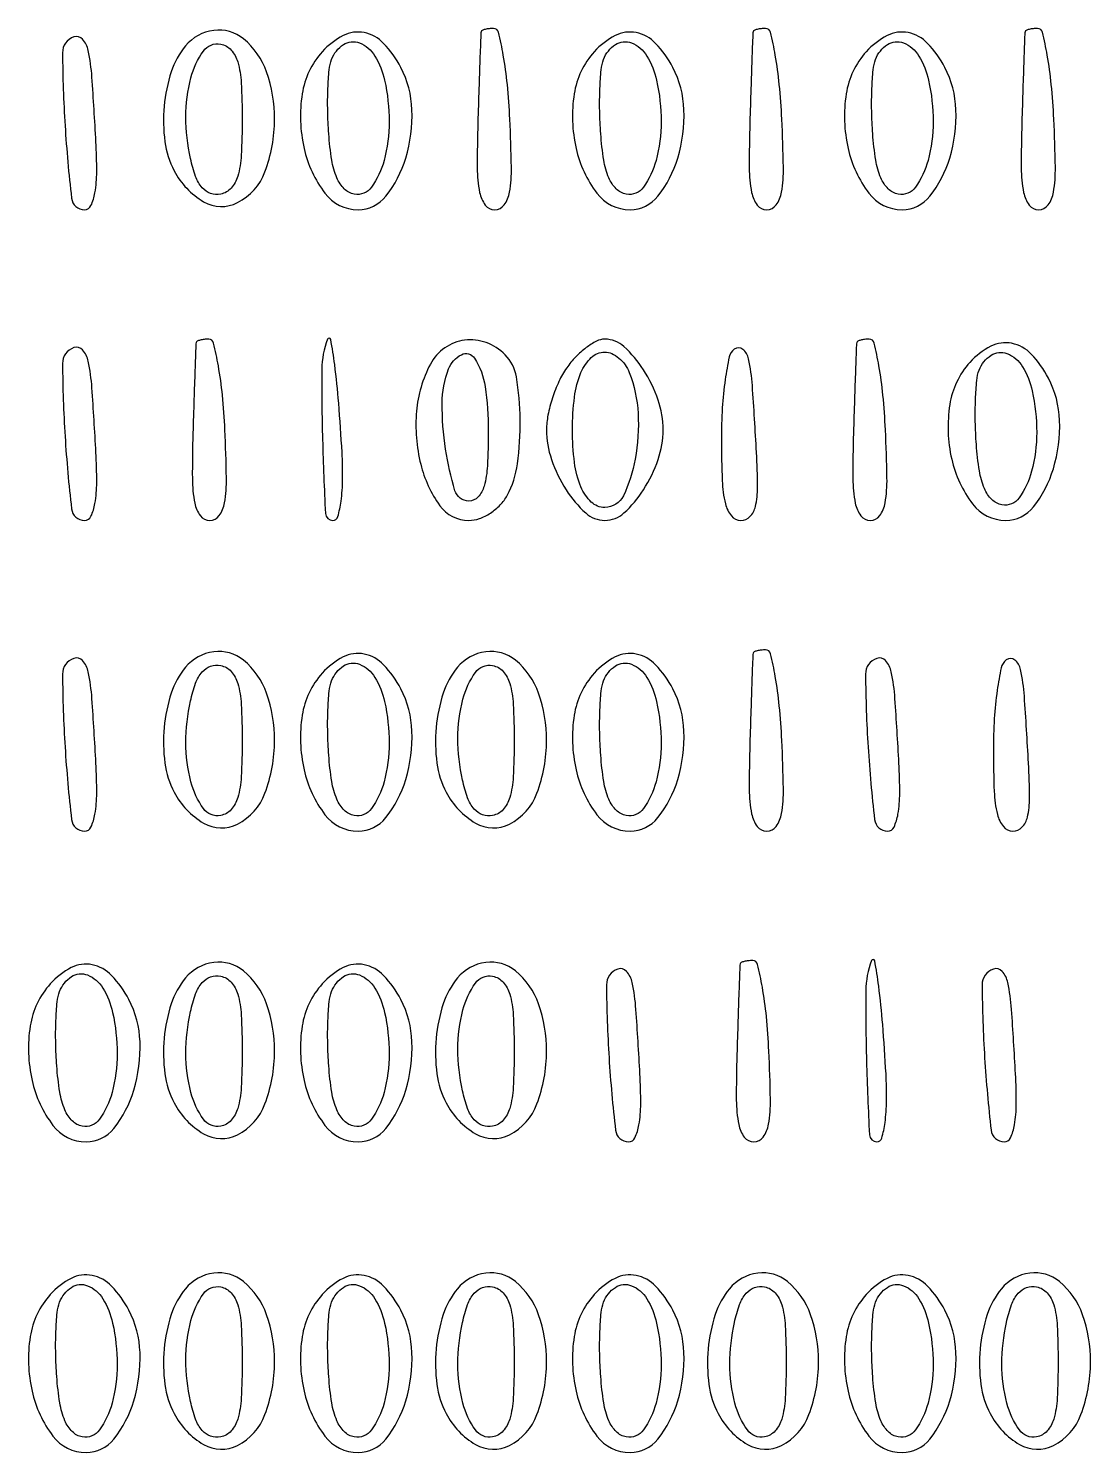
# Model space of a CAD drawing. Extents: x 3 to 461, y 1 to 447.
# Drawn here: x 3 to 85, y 1 to 111 of the extents above; entities that cross this region are included whole.
import ezdxf

# ---------------------------------------------------------------- set-up
doc = ezdxf.new("R2010")
doc.units = 0

msp = doc.modelspace()

# ---------------------------------------------------------------- linework, layer by layer
for points in [[(6.5, 110.346807, 0.322756), (5.629225, 109.118613, 0.013709), (5.826833, 103.488755, 0.013518), (6.329002, 97.895218, 0.380316), (7.335327, 96.999378, 0.293132), (7.829433, 97.315913, 0.066457), (8.135998, 98.313894, 0.040687), (8.271923, 99.928477, 0.014401), (8.211239, 102.249378, 0.003469), (7.902462, 107.233127, 0.034877), (7.614867, 109.295715, 0.129863), (7.175309, 110.168494, 0.302673)], [(15.128383, 109.654692, 0.094502), (14.029005, 107.662605, 0.056296), (13.480181, 105.001153, 0.055896), (13.537255, 102.255785, 0.087426), (14.249263, 100.008858, 0.141095), (16.527863, 97.619235, 0.256504), (19.150066, 97.549324, 0.186428), (21.262851, 99.926188, 0.089745), (22, 104, 0.083882), (21.383884, 107.646661, 0.137736), (19.606715, 110.197571, 0.207897), (17.303572, 110.856354, 0.188878)], [(25.688493, 109.208283, 0.146573), (24.136518, 105.949737, 0.094226), (24.281883, 101.735413, 0.106996), (25.895251, 98.268519, 0.234686), (28.448984, 97, 0.229487), (30.59742, 98.040897, 0.094441), (32.130897, 100.98537, 0.08186), (32.613628, 104.722252, 0.112064), (31.750737, 107.991142, 0.070025), (30.423297, 109.846215, 0.154137), (28.912836, 110.679258, 0.170459), (27.30555, 110.453521, 0.089746)], [(37.948969, 110.75, 0.041225), (37.925395, 110.552751, 0.000213), (37.854482, 108.590464, 0.000953), (37.778922, 106.355126, 0.000604), (37.698969, 103.749453, 0.008385), (37.654197, 100.223465, 0.046603), (37.837795, 98.340736, 0.113805), (38.271336, 97.361997, 0.235737), (39, 96.9972, 0.240193), (39.728644, 97.367617, 0.11645), (40.143782, 98.357314, 0.045576), (40.287215, 100.286166, 0.007631), (40.167941, 103.997747, 0.012277), (39.97449, 106.682188, 0.020043), (39.663779, 108.943088, 0.014965), (39.294937, 110.703073, 0.34652), (38.917941, 111, 0.025607), (38.562603, 110.98179, 0.037541), (38.254655, 110.926563, 0.042043), (38.026543, 110.846759, 0.241769)], [(46.688493, 109.208283, 0.146573), (45.136518, 105.949737, 0.094226), (45.281883, 101.735413, 0.106996), (46.895251, 98.268519, 0.234686), (49.448984, 97, 0.229487), (51.59742, 98.040897, 0.094441), (53.130897, 100.98537, 0.08186), (53.613628, 104.722252, 0.112064), (52.750737, 107.991142, 0.070025), (51.423297, 109.846215, 0.154137), (49.912836, 110.679258, 0.170459), (48.30555, 110.453521, 0.089746)], [(58.948969, 110.75, 0.041225), (58.925395, 110.552751, 0.000213), (58.854482, 108.590464, 0.000953), (58.778922, 106.355126, 0.000604), (58.698969, 103.749453, 0.008385), (58.654197, 100.223465, 0.046603), (58.837795, 98.340736, 0.113805), (59.271336, 97.361997, 0.235737), (60, 96.9972, 0.240193), (60.728644, 97.367617, 0.11645), (61.143782, 98.357314, 0.045576), (61.287215, 100.286166, 0.007631), (61.167941, 103.997747, 0.012277), (60.97449, 106.682188, 0.020043), (60.663779, 108.943088, 0.014965), (60.294937, 110.703073, 0.34652), (59.917941, 111, 0.025607), (59.562603, 110.98179, 0.037541), (59.254655, 110.926563, 0.042043), (59.026543, 110.846759, 0.241769)], [(67.688493, 109.208283, 0.146573), (66.136518, 105.949737, 0.094226), (66.281883, 101.735413, 0.106996), (67.895251, 98.268519, 0.234686), (70.448984, 97, 0.229487), (72.59742, 98.040897, 0.094441), (74.130897, 100.98537, 0.08186), (74.613628, 104.722252, 0.112064), (73.750737, 107.991142, 0.070025), (72.423297, 109.846215, 0.154137), (70.912836, 110.679258, 0.170459), (69.30555, 110.453521, 0.089746)], [(79.948969, 110.75, 0.041225), (79.925395, 110.552751, 0.000213), (79.854482, 108.590464, 0.000953), (79.778922, 106.355126, 0.000604), (79.698969, 103.749453, 0.008385), (79.654197, 100.223465, 0.046603), (79.837795, 98.340736, 0.113805), (80.271336, 97.361997, 0.235737), (81, 96.9972, 0.240193), (81.728644, 97.367617, 0.11645), (82.143782, 98.357314, 0.045576), (82.287215, 100.286166, 0.007631), (82.167941, 103.997747, 0.012277), (81.97449, 106.682188, 0.020043), (81.663779, 108.943088, 0.014965), (81.294937, 110.703073, 0.34652), (80.917941, 111, 0.025607), (80.562603, 110.98179, 0.037541), (80.254655, 110.926563, 0.042043), (80.026543, 110.846759, 0.241769)], [(19.5, 104, -0.012749), (19.428621, 101.201057, -0.057027), (19.159655, 99.585016, -0.114121), (18.64899, 98.663679, -0.163219), (17.841682, 98.208027, -0.130598), (17.06031, 98.262399, -0.134895), (16.420073, 98.69794, -0.089246), (15.910571, 99.573055, -0.033266), (15.512227, 100.944332, -0.053417), (15.157413, 104.172515, -0.065138), (15.543156, 107.185079, -0.089595), (16.507853, 109.254832, -0.294654), (17.841682, 109.791973, -0.163219), (18.64899, 109.336321, -0.114121), (19.159655, 108.414984, -0.057027), (19.428621, 106.798943, -0.012749)], [(30.5, 107, -0.054125), (30.846857, 103.802643, -0.06511), (30.454802, 100.806647, -0.088961), (29.488179, 98.740628, -0.293799), (28.158318, 98.202959, -0.150415), (27.3844, 98.611687, -0.097019), (26.813491, 99.459076, -0.060694), (26.421332, 100.832132, -0.021306), (26.186912, 102.873031, -0.013057), (26.106103, 104.642233, -0.014399), (26.121982, 106.356317, -0.013886), (26.218065, 107.813788, -0.068308), (26.405527, 108.614404, -0.156254), (27.323686, 109.758186, -0.244706), (28.551104, 109.886804, -0.164407), (29.752888, 108.871529, -0.081989)], [(51.5, 107, -0.054125), (51.846857, 103.802643, -0.06511), (51.454802, 100.806647, -0.088961), (50.488179, 98.740628, -0.293799), (49.158318, 98.202959, -0.150415), (48.3844, 98.611687, -0.097019), (47.813491, 99.459076, -0.060694), (47.421332, 100.832132, -0.021306), (47.186912, 102.873031, -0.013057), (47.106103, 104.642233, -0.014399), (47.121982, 106.356317, -0.013886), (47.218065, 107.813788, -0.068308), (47.405527, 108.614404, -0.156254), (48.323686, 109.758186, -0.244706), (49.551104, 109.886804, -0.164407), (50.752888, 108.871529, -0.081989)], [(72.5, 107, -0.054125), (72.846857, 103.802643, -0.06511), (72.454802, 100.806647, -0.088961), (71.488179, 98.740628, -0.293799), (70.158318, 98.202959, -0.150415), (69.3844, 98.611687, -0.097019), (68.813491, 99.459076, -0.060694), (68.421332, 100.832132, -0.021306), (68.186912, 102.873031, -0.013057), (68.106103, 104.642233, -0.014399), (68.121982, 106.356317, -0.013886), (68.218065, 107.813788, -0.068308), (68.405527, 108.614404, -0.156254), (69.323686, 109.758186, -0.244706), (70.551104, 109.886804, -0.164407), (71.752888, 108.871529, -0.081989)], [(15.948969, 86.75, 0.041225), (15.925395, 86.552751, 0.000213), (15.854482, 84.590464, 0.000953), (15.778922, 82.355126, 0.000604), (15.698969, 79.749453, 0.008385), (15.654197, 76.223465, 0.046603), (15.837795, 74.340736, 0.113805), (16.271336, 73.361997, 0.235737), (17, 72.9972, 0.240193), (17.728644, 73.367617, 0.11645), (18.143782, 74.357314, 0.045576), (18.287215, 76.286166, 0.007631), (18.167941, 79.997747, 0.012277), (17.97449, 82.682188, 0.020043), (17.663779, 84.943088, 0.014965), (17.294937, 86.703073, 0.34652), (16.917941, 87, 0.025607), (16.562603, 86.98179, 0.037541), (16.254655, 86.926563, 0.042043), (16.026543, 86.846759, 0.241769)], [(26.085151, 87, 0.087437), (25.651789, 84.669279, 0.009757), (25.706602, 79.246725, 0.004642), (25.928602, 73.543378, 0.400147), (26.5, 72.998831, 0.336411), (26.886905, 73.292325, 0.034554), (27.13417, 74.489231, 0.030884), (27.256808, 76.168701, 0.016523), (27.211239, 78.249378, 0.005952), (26.955966, 82.062615, 0.012309), (26.647873, 85.032599, 0.015502), (26.335815, 86.978859, 0.757581)], [(34.035184, 85.065741, 0.102467), (32.961603, 81.430656, 0.081153), (33.285668, 77.336995, 0.096792), (34.767299, 74.139596, 0.240451), (37, 73, 0.087112), (37.814841, 73.14305, 0.057687), (38.666888, 73.568188, 0.056109), (39.425485, 74.194495, 0.069395), (39.964816, 74.934259, 0.089), (40.755213, 77.369292, 0.037893), (40.963495, 80.803088, 0.036114), (40.675941, 84.08613, 0.157748), (39.8, 85.8, 0.10819), (38.338635, 86.736392, 0.120833), (36.679399, 86.926055, 0.123406), (35.146845, 86.32765, 0.115908)], [(44.556704, 84.777494, 0.044665), (43.960362, 83.740155, 0.029378), (43.457282, 82.457321, 0.029541), (43.112573, 81.139961, 0.049256), (43, 80, 0.08296), (43.384051, 77.701247, 0.060137), (44.517914, 75.361199, 0.064438), (46.022747, 73.574726, 0.187674), (47.5, 73, 0.187674), (48.977253, 73.574726, 0.064438), (50.482086, 75.361199, 0.060137), (51.615949, 77.701247, 0.08296), (52, 80, 0.08296), (51.615949, 82.298753, 0.060137), (50.482086, 84.638801, 0.064438), (48.977253, 86.425274, 0.187674), (47.5, 87, 0.118749), (46.858798, 86.845537, 0.043522), (46.063438, 86.347139, 0.040112), (45.254788, 85.627905, 0.038184)], [(66.948969, 86.75, 0.041225), (66.925395, 86.552751, 0.000213), (66.854482, 84.590464, 0.000953), (66.778922, 82.355126, 0.000604), (66.698969, 79.749453, 0.008385), (66.654197, 76.223465, 0.046603), (66.837795, 74.340736, 0.113805), (67.271336, 73.361997, 0.235737), (68, 72.9972, 0.240193), (68.728644, 73.367617, 0.11645), (69.143782, 74.357314, 0.045576), (69.287215, 76.286166, 0.007631), (69.167941, 79.997747, 0.012277), (68.97449, 82.682188, 0.020043), (68.663779, 84.943088, 0.014965), (68.294937, 86.703073, 0.34652), (67.917941, 87, 0.025607), (67.562603, 86.98179, 0.037541), (67.254655, 86.926563, 0.042043), (67.026543, 86.846759, 0.241769)], [(6.5, 86.346807, 0.322756), (5.629225, 85.118613, 0.013709), (5.826833, 79.488755, 0.013518), (6.329002, 73.895218, 0.380316), (7.335327, 72.999378, 0.293132), (7.829433, 73.315913, 0.066457), (8.135998, 74.313894, 0.040687), (8.271923, 75.928477, 0.014401), (8.211239, 78.249378, 0.003469), (7.902462, 83.233127, 0.034877), (7.614867, 85.295715, 0.129863), (7.175309, 86.168494, 0.302673)], [(38.5, 79.916667, -0.012409), (38.432981, 77.216686, -0.055186), (38.180769, 75.652778, -0.119089), (37.714204, 74.813188, -0.209622), (37, 74.5, -0.330718), (35.93144, 75.293583, -0.035307), (35.205859, 78.498684, -0.039267), (34.943035, 82.065474, -0.090614), (35.437438, 84.697562, -0.183417), (36.423445, 85.801104, -0.387822), (37.444309, 85.528284, -0.10731), (38.255965, 83.344995, -0.035546)], [(49.393011, 84.418213, -0.077848), (50.067957, 81.267426, -0.058914), (49.848321, 77.732228, -0.066921), (48.930747, 74.900765, -0.288574), (47.5, 74, -0.193661), (46.457969, 74.419329, -0.103071), (45.660311, 75.584745, -0.067458), (45.15885, 77.469182, -0.031352), (45, 80, -0.031352), (45.15885, 82.530818, -0.067458), (45.660311, 84.415255, -0.103071), (46.457969, 85.580671, -0.193661), (47.5, 86, -0.108103), (48.036953, 85.882535, -0.066431), (48.586556, 85.53535, -0.061865), (49.064978, 85.022986, -0.065386)], [(57.5, 86.224355, 0.184699), (57.107947, 85.624161, 0.017745), (56.79375, 83.876306, 0.020716), (56.572865, 81.69568, 0.014882), (56.5, 79.248177, 0.009975), (56.56348, 76.066693, 0.048945), (56.809934, 74.288372, 0.111046), (57.273479, 73.344973, 0.227219), (58, 72.997555, 0.202174), (58.708203, 73.296787, 0.137198), (59.133048, 74.07564, 0.058818), (59.296213, 75.56433, 0.011652), (59.211239, 78.249378, 0.003302), (58.892537, 83.421329, 0.035821), (58.601458, 85.49047, 0.175802), (58.149353, 86.212521, 0.334226)], [(75.688493, 85.208283, 0.146573), (74.136518, 81.949737, 0.094226), (74.281883, 77.735413, 0.106996), (75.895251, 74.268519, 0.234686), (78.448984, 73, 0.229487), (80.59742, 74.040897, 0.094441), (82.130897, 76.98537, 0.08186), (82.613628, 80.722252, 0.112064), (81.750737, 83.991142, 0.070025), (80.423297, 85.846215, 0.154137), (78.912836, 86.679258, 0.170459), (77.30555, 86.453521, 0.089746)], [(80.5, 83, -0.054125), (80.846857, 79.802643, -0.06511), (80.454802, 76.806647, -0.088961), (79.488179, 74.740628, -0.293799), (78.158318, 74.202959, -0.150415), (77.3844, 74.611687, -0.097019), (76.813491, 75.459076, -0.060694), (76.421332, 76.832132, -0.021306), (76.186912, 78.873031, -0.013057), (76.106103, 80.642233, -0.014399), (76.121982, 82.356317, -0.013886), (76.218065, 83.813788, -0.068308), (76.405527, 84.614404, -0.156254), (77.323686, 85.758186, -0.244706), (78.551104, 85.886804, -0.164407), (79.752888, 84.871529, -0.081989)], [(15.128383, 61.654692, 0.094502), (14.029005, 59.662605, 0.056296), (13.480181, 57.001153, 0.055896), (13.537255, 54.255785, 0.087426), (14.249263, 52.008858, 0.141095), (16.527863, 49.619235, 0.256504), (19.150066, 49.549324, 0.186428), (21.262851, 51.926188, 0.089745), (22, 56, 0.083882), (21.383884, 59.646661, 0.137736), (19.606715, 62.197571, 0.207897), (17.303572, 62.856354, 0.188878)], [(25.688493, 61.208283, 0.146573), (24.136518, 57.949737, 0.094226), (24.281883, 53.735413, 0.106996), (25.895251, 50.268519, 0.234686), (28.448984, 49, 0.229487), (30.59742, 50.040897, 0.094441), (32.130897, 52.98537, 0.08186), (32.613628, 56.722252, 0.112064), (31.750737, 59.991142, 0.070025), (30.423297, 61.846215, 0.154137), (28.912836, 62.679258, 0.170459), (27.30555, 62.453521, 0.089746)], [(36.128383, 61.654692, 0.094502), (35.029005, 59.662605, 0.056296), (34.480181, 57.001153, 0.055896), (34.537255, 54.255785, 0.087426), (35.249263, 52.008858, 0.141095), (37.527863, 49.619235, 0.256504), (40.150066, 49.549324, 0.186428), (42.262851, 51.926188, 0.089745), (43, 56, 0.083882), (42.383884, 59.646661, 0.137736), (40.606715, 62.197571, 0.207897), (38.303572, 62.856354, 0.188878)], [(46.688493, 61.208283, 0.146573), (45.136518, 57.949737, 0.094226), (45.281883, 53.735413, 0.106996), (46.895251, 50.268519, 0.234686), (49.448984, 49, 0.229487), (51.59742, 50.040897, 0.094441), (53.130897, 52.98537, 0.08186), (53.613628, 56.722252, 0.112064), (52.750737, 59.991142, 0.070025), (51.423297, 61.846215, 0.154137), (49.912836, 62.679258, 0.170459), (48.30555, 62.453521, 0.089746)], [(58.948969, 62.75, 0.041225), (58.925395, 62.552751, 0.000213), (58.854482, 60.590464, 0.000953), (58.778922, 58.355126, 0.000604), (58.698969, 55.749453, 0.008385), (58.654197, 52.223465, 0.046603), (58.837795, 50.340736, 0.113805), (59.271336, 49.361997, 0.235737), (60, 48.9972, 0.240193), (60.728644, 49.367617, 0.11645), (61.143782, 50.357314, 0.045576), (61.287215, 52.286166, 0.007631), (61.167941, 55.997747, 0.012277), (60.97449, 58.682188, 0.020043), (60.663779, 60.943088, 0.014965), (60.294937, 62.703073, 0.34652), (59.917941, 63, 0.025607), (59.562603, 62.98179, 0.037541), (59.254655, 62.926563, 0.042043), (59.026543, 62.846759, 0.241769)], [(6.5, 62.346807, 0.322756), (5.629225, 61.118613, 0.013709), (5.826833, 55.488755, 0.013518), (6.329002, 49.895218, 0.380316), (7.335327, 48.999378, 0.293132), (7.829433, 49.315913, 0.066457), (8.135998, 50.313894, 0.040687), (8.271923, 51.928477, 0.014401), (8.211239, 54.249378, 0.003469), (7.902462, 59.233127, 0.034877), (7.614867, 61.295715, 0.129863), (7.175309, 62.168494, 0.302673)], [(19.5, 56, -0.012749), (19.428621, 53.201057, -0.057027), (19.159655, 51.585016, -0.114121), (18.64899, 50.663679, -0.163219), (17.841682, 50.208027, -0.294654), (16.507853, 50.745168, -0.089595), (15.543156, 52.814921, -0.065138), (15.157413, 55.827485, -0.053417), (15.512227, 59.055668, -0.033266), (15.910571, 60.426945, -0.089246), (16.420073, 61.30206, -0.134895), (17.06031, 61.737601, -0.130598), (17.841682, 61.791973, -0.163219), (18.64899, 61.336321, -0.114121), (19.159655, 60.414984, -0.057027), (19.428621, 58.798943, -0.012749)], [(30.5, 59, -0.054125), (30.846857, 55.802643, -0.06511), (30.454802, 52.806647, -0.088961), (29.488179, 50.740628, -0.293799), (28.158318, 50.202959, -0.150415), (27.3844, 50.611687, -0.097019), (26.813491, 51.459076, -0.060694), (26.421332, 52.832132, -0.021306), (26.186912, 54.873031, -0.013057), (26.106103, 56.642233, -0.014399), (26.121982, 58.356317, -0.013886), (26.218065, 59.813788, -0.068308), (26.405527, 60.614404, -0.156254), (27.323686, 61.758186, -0.244706), (28.551104, 61.886804, -0.164407), (29.752888, 60.871529, -0.081989)], [(40.5, 56, -0.012749), (40.428621, 53.201057, -0.057027), (40.159655, 51.585016, -0.114121), (39.64899, 50.663679, -0.163219), (38.841682, 50.208027, -0.130598), (38.06031, 50.262399, -0.134895), (37.420073, 50.69794, -0.089246), (36.910571, 51.573055, -0.033266), (36.512227, 52.944332, -0.053417), (36.157413, 56.172515, -0.065138), (36.543156, 59.185079, -0.089595), (37.507853, 61.254832, -0.294654), (38.841682, 61.791973, -0.163219), (39.64899, 61.336321, -0.114121), (40.159655, 60.414984, -0.057027), (40.428621, 58.798943, -0.012749)], [(51.5, 59, -0.054125), (51.846857, 55.802643, -0.06511), (51.454802, 52.806647, -0.088961), (50.488179, 50.740628, -0.293799), (49.158318, 50.202959, -0.150415), (48.3844, 50.611687, -0.097019), (47.813491, 51.459076, -0.060694), (47.421332, 52.832132, -0.021306), (47.186912, 54.873031, -0.013057), (47.106103, 56.642233, -0.014399), (47.121982, 58.356317, -0.013886), (47.218065, 59.813788, -0.068308), (47.405527, 60.614404, -0.156254), (48.323686, 61.758186, -0.244706), (49.551104, 61.886804, -0.164407), (50.752888, 60.871529, -0.081989)], [(68.5, 62.346807, 0.322756), (67.629225, 61.118613, 0.013709), (67.826833, 55.488755, 0.013518), (68.329002, 49.895218, 0.380316), (69.335327, 48.999378, 0.293132), (69.829433, 49.315913, 0.066457), (70.135998, 50.313894, 0.040687), (70.271923, 51.928477, 0.014401), (70.211239, 54.249378, 0.003469), (69.902462, 59.233127, 0.034877), (69.614867, 61.295715, 0.129863), (69.175309, 62.168494, 0.302673)], [(78.5, 62.224355, 0.184699), (78.107947, 61.624161, 0.017745), (77.79375, 59.876306, 0.020716), (77.572865, 57.69568, 0.014882), (77.5, 55.248177, 0.009975), (77.56348, 52.066693, 0.048945), (77.809934, 50.288372, 0.111046), (78.273479, 49.344973, 0.227219), (79, 48.997555, 0.202174), (79.708203, 49.296787, 0.137198), (80.133048, 50.07564, 0.058818), (80.296213, 51.56433, 0.011652), (80.211239, 54.249378, 0.003302), (79.892537, 59.421329, 0.035821), (79.601458, 61.49047, 0.175802), (79.149353, 62.212521, 0.334226)], [(4.688493, 37.208283, 0.146573), (3.136518, 33.949737, 0.094226), (3.281883, 29.735413, 0.106996), (4.895251, 26.268519, 0.234686), (7.448984, 25, 0.229487), (9.59742, 26.040897, 0.094441), (11.130897, 28.98537, 0.08186), (11.613628, 32.722252, 0.112064), (10.750737, 35.991142, 0.070025), (9.423297, 37.846215, 0.154137), (7.912836, 38.679258, 0.170459), (6.30555, 38.453521, 0.089746)], [(15.128383, 37.654692, 0.094502), (14.029005, 35.662605, 0.056296), (13.480181, 33.001153, 0.055896), (13.537255, 30.255785, 0.087426), (14.249263, 28.008858, 0.141095), (16.527863, 25.619235, 0.256504), (19.150066, 25.549324, 0.186428), (21.262851, 27.926188, 0.089745), (22, 32, 0.083882), (21.383884, 35.646661, 0.137736), (19.606715, 38.197571, 0.207897), (17.303572, 38.856354, 0.188878)], [(25.688493, 37.208283, 0.146573), (24.136518, 33.949737, 0.094226), (24.281883, 29.735413, 0.106996), (25.895251, 26.268519, 0.234686), (28.448984, 25, 0.229487), (30.59742, 26.040897, 0.094441), (32.130897, 28.98537, 0.08186), (32.613628, 32.722252, 0.112064), (31.750737, 35.991142, 0.070025), (30.423297, 37.846215, 0.154137), (28.912836, 38.679258, 0.170459), (27.30555, 38.453521, 0.089746)], [(36.128383, 37.654692, 0.094502), (35.029005, 35.662605, 0.056296), (34.480181, 33.001153, 0.055896), (34.537255, 30.255785, 0.087426), (35.249263, 28.008858, 0.141095), (37.527863, 25.619235, 0.256504), (40.150066, 25.549324, 0.186428), (42.262851, 27.926188, 0.089745), (43, 32, 0.083882), (42.383884, 35.646661, 0.137736), (40.606715, 38.197571, 0.207897), (38.303572, 38.856354, 0.188878)], [(57.948969, 38.75, 0.041225), (57.925395, 38.552751, 0.000213), (57.854482, 36.590464, 0.000953), (57.778922, 34.355126, 0.000604), (57.698969, 31.749453, 0.008385), (57.654197, 28.223465, 0.046603), (57.837795, 26.340736, 0.113805), (58.271336, 25.361997, 0.235737), (59, 24.9972, 0.240193), (59.728644, 25.367617, 0.11645), (60.143782, 26.357314, 0.045576), (60.287215, 28.286166, 0.007631), (60.167941, 31.997747, 0.012277), (59.97449, 34.682188, 0.020043), (59.663779, 36.943088, 0.014965), (59.294937, 38.703073, 0.34652), (58.917941, 39, 0.025607), (58.562603, 38.98179, 0.037541), (58.254655, 38.926563, 0.042043), (58.026543, 38.846759, 0.241769)], [(68.085151, 39, 0.087437), (67.651789, 36.669279, 0.009757), (67.706602, 31.246725, 0.004642), (67.928602, 25.543378, 0.400147), (68.5, 24.998831, 0.336411), (68.886905, 25.292325, 0.034554), (69.13417, 26.489231, 0.030884), (69.256808, 28.168701, 0.016523), (69.211239, 30.249378, 0.005952), (68.955966, 34.062615, 0.012309), (68.647873, 37.032599, 0.015502), (68.335815, 38.978859, 0.757581)], [(9.5, 35, -0.054125), (9.846857, 31.802643, -0.06511), (9.454802, 28.806647, -0.088961), (8.488179, 26.740628, -0.293799), (7.158318, 26.202959, -0.150415), (6.3844, 26.611687, -0.097019), (5.813491, 27.459076, -0.060694), (5.421332, 28.832132, -0.021306), (5.186912, 30.873031, -0.013057), (5.106103, 32.642233, -0.014399), (5.121982, 34.356317, -0.013886), (5.218065, 35.813788, -0.068308), (5.405527, 36.614404, -0.156254), (6.323686, 37.758186, -0.244706), (7.551104, 37.886804, -0.164407), (8.752888, 36.871529, -0.081989)], [(19.5, 32, -0.012749), (19.428621, 29.201057, -0.057027), (19.159655, 27.585016, -0.114121), (18.64899, 26.663679, -0.163219), (17.841682, 26.208027, -0.294654), (16.507853, 26.745168, -0.089595), (15.543156, 28.814921, -0.065138), (15.157413, 31.827485, -0.053417), (15.512227, 35.055668, -0.033266), (15.910571, 36.426945, -0.089246), (16.420073, 37.30206, -0.134895), (17.06031, 37.737601, -0.130598), (17.841682, 37.791973, -0.163219), (18.64899, 37.336321, -0.114121), (19.159655, 36.414984, -0.057027), (19.428621, 34.798943, -0.012749)], [(30.5, 35, -0.054125), (30.846857, 31.802643, -0.06511), (30.454802, 28.806647, -0.088961), (29.488179, 26.740628, -0.293799), (28.158318, 26.202959, -0.150415), (27.3844, 26.611687, -0.097019), (26.813491, 27.459076, -0.060694), (26.421332, 28.832132, -0.021306), (26.186912, 30.873031, -0.013057), (26.106103, 32.642233, -0.014399), (26.121982, 34.356317, -0.013886), (26.218065, 35.813788, -0.068308), (26.405527, 36.614404, -0.156254), (27.323686, 37.758186, -0.244706), (28.551104, 37.886804, -0.164407), (29.752888, 36.871529, -0.081989)], [(40.5, 32, -0.012749), (40.428621, 29.201057, -0.057027), (40.159655, 27.585016, -0.114121), (39.64899, 26.663679, -0.163219), (38.841682, 26.208027, -0.130598), (38.06031, 26.262399, -0.134895), (37.420073, 26.69794, -0.089246), (36.910571, 27.573055, -0.033266), (36.512227, 28.944332, -0.053417), (36.157413, 32.172515, -0.065138), (36.543156, 35.185079, -0.089595), (37.507853, 37.254832, -0.294654), (38.841682, 37.791973, -0.163219), (39.64899, 37.336321, -0.114121), (40.159655, 36.414984, -0.057027), (40.428621, 34.798943, -0.012749)], [(48.5, 38.346807, 0.322756), (47.629225, 37.118613, 0.013709), (47.826833, 31.488755, 0.013518), (48.329002, 25.895218, 0.380316), (49.335327, 24.999378, 0.293132), (49.829433, 25.315913, 0.066457), (50.135998, 26.313894, 0.040687), (50.271923, 27.928477, 0.014401), (50.211239, 30.249378, 0.003469), (49.902462, 35.233127, 0.034877), (49.614867, 37.295715, 0.129863), (49.175309, 38.168494, 0.302673)], [(77.5, 38.346807, 0.322756), (76.629225, 37.118613, 0.013709), (76.826833, 31.488755, 0.013518), (77.329002, 25.895218, 0.380316), (78.335327, 24.999378, 0.293132), (78.829433, 25.315913, 0.066457), (79.135998, 26.313894, 0.040687), (79.271923, 27.928477, 0.014401), (79.211239, 30.249378, 0.003469), (78.902462, 35.233127, 0.034877), (78.614867, 37.295715, 0.129863), (78.175309, 38.168494, 0.302673)], [(4.688493, 13.208283, 0.146573), (3.136518, 9.949737, 0.094226), (3.281883, 5.735413, 0.106996), (4.895251, 2.268519, 0.234686), (7.448984, 1, 0.229487), (9.59742, 2.040897, 0.094441), (11.130897, 4.98537, 0.08186), (11.613628, 8.722252, 0.112064), (10.750737, 11.991142, 0.070025), (9.423297, 13.846215, 0.154137), (7.912836, 14.679258, 0.170459), (6.30555, 14.453521, 0.089746)], [(15.128383, 13.654692, 0.094502), (14.029005, 11.662605, 0.056296), (13.480181, 9.001153, 0.055896), (13.537255, 6.255785, 0.087426), (14.249263, 4.008858, 0.141095), (16.527863, 1.619235, 0.256504), (19.150066, 1.549324, 0.186428), (21.262851, 3.926188, 0.089745), (22, 8, 0.083882), (21.383884, 11.646661, 0.137736), (19.606715, 14.197571, 0.207897), (17.303572, 14.856354, 0.188878)], [(25.688493, 13.208283, 0.146573), (24.136518, 9.949737, 0.094226), (24.281883, 5.735413, 0.106996), (25.895251, 2.268519, 0.234686), (28.448984, 1, 0.229487), (30.59742, 2.040897, 0.094441), (32.130897, 4.98537, 0.08186), (32.613628, 8.722252, 0.112064), (31.750737, 11.991142, 0.070025), (30.423297, 13.846215, 0.154137), (28.912836, 14.679258, 0.170459), (27.30555, 14.453521, 0.089746)], [(36.128383, 13.654692, 0.094502), (35.029005, 11.662605, 0.056296), (34.480181, 9.001153, 0.055896), (34.537255, 6.255785, 0.087426), (35.249263, 4.008858, 0.141095), (37.527863, 1.619235, 0.256504), (40.150066, 1.549324, 0.186428), (42.262851, 3.926188, 0.089745), (43, 8, 0.083882), (42.383884, 11.646661, 0.137736), (40.606715, 14.197571, 0.207897), (38.303572, 14.856354, 0.188878)], [(46.688493, 13.208283, 0.146573), (45.136518, 9.949737, 0.094226), (45.281883, 5.735413, 0.106996), (46.895251, 2.268519, 0.234686), (49.448984, 1, 0.229487), (51.59742, 2.040897, 0.094441), (53.130897, 4.98537, 0.08186), (53.613628, 8.722252, 0.112064), (52.750737, 11.991142, 0.070025), (51.423297, 13.846215, 0.154137), (49.912836, 14.679258, 0.170459), (48.30555, 14.453521, 0.089746)], [(57.128383, 13.654692, 0.094502), (56.029005, 11.662605, 0.056296), (55.480181, 9.001153, 0.055896), (55.537255, 6.255785, 0.087426), (56.249263, 4.008858, 0.141095), (58.527863, 1.619235, 0.256504), (61.150066, 1.549324, 0.186428), (63.262851, 3.926188, 0.089745), (64, 8, 0.083882), (63.383884, 11.646661, 0.137736), (61.606715, 14.197571, 0.207897), (59.303572, 14.856354, 0.188878)], [(67.688493, 13.208283, 0.146573), (66.136518, 9.949737, 0.094226), (66.281883, 5.735413, 0.106996), (67.895251, 2.268519, 0.234686), (70.448984, 1, 0.229487), (72.59742, 2.040897, 0.094441), (74.130897, 4.98537, 0.08186), (74.613628, 8.722252, 0.112064), (73.750737, 11.991142, 0.070025), (72.423297, 13.846215, 0.154137), (70.912836, 14.679258, 0.170459), (69.30555, 14.453521, 0.089746)], [(78.128383, 13.654692, 0.094502), (77.029005, 11.662605, 0.056296), (76.480181, 9.001153, 0.055896), (76.537255, 6.255785, 0.087426), (77.249263, 4.008858, 0.141095), (79.527863, 1.619235, 0.256504), (82.150066, 1.549324, 0.186428), (84.262851, 3.926188, 0.089745), (85, 8, 0.083882), (84.383884, 11.646661, 0.137736), (82.606715, 14.197571, 0.207897), (80.303572, 14.856354, 0.188878)], [(9.5, 11, -0.054125), (9.846857, 7.802643, -0.06511), (9.454802, 4.806647, -0.088961), (8.488179, 2.740628, -0.293799), (7.158318, 2.202959, -0.150415), (6.3844, 2.611687, -0.097019), (5.813491, 3.459076, -0.060694), (5.421332, 4.832132, -0.021306), (5.186912, 6.873031, -0.013057), (5.106103, 8.642233, -0.014399), (5.121982, 10.356317, -0.013886), (5.218065, 11.813788, -0.068308), (5.405527, 12.614404, -0.156254), (6.323686, 13.758186, -0.244706), (7.551104, 13.886804, -0.164407), (8.752888, 12.871529, -0.081989)], [(19.5, 8, -0.012749), (19.428621, 5.201057, -0.057027), (19.159655, 3.585016, -0.114121), (18.64899, 2.663679, -0.163219), (17.841682, 2.208027, -0.130598), (17.06031, 2.262399, -0.134895), (16.420073, 2.69794, -0.089246), (15.910571, 3.573055, -0.033266), (15.512227, 4.944332, -0.053417), (15.157413, 8.172515, -0.065138), (15.543156, 11.185079, -0.089595), (16.507853, 13.254832, -0.294654), (17.841682, 13.791973, -0.163219), (18.64899, 13.336321, -0.114121), (19.159655, 12.414984, -0.057027), (19.428621, 10.798943, -0.012749)], [(30.5, 11, -0.054125), (30.846857, 7.802643, -0.06511), (30.454802, 4.806647, -0.088961), (29.488179, 2.740628, -0.293799), (28.158318, 2.202959, -0.150415), (27.3844, 2.611687, -0.097019), (26.813491, 3.459076, -0.060694), (26.421332, 4.832132, -0.021306), (26.186912, 6.873031, -0.013057), (26.106103, 8.642233, -0.014399), (26.121982, 10.356317, -0.013886), (26.218065, 11.813788, -0.068308), (26.405527, 12.614404, -0.156254), (27.323686, 13.758186, -0.244706), (28.551104, 13.886804, -0.164407), (29.752888, 12.871529, -0.081989)], [(40.5, 8, -0.012749), (40.428621, 5.201057, -0.057027), (40.159655, 3.585016, -0.114121), (39.64899, 2.663679, -0.163219), (38.841682, 2.208027, -0.294654), (37.507853, 2.745168, -0.089595), (36.543156, 4.814921, -0.065138), (36.157413, 7.827485, -0.053417), (36.512227, 11.055668, -0.033266), (36.910571, 12.426945, -0.089246), (37.420073, 13.30206, -0.134895), (38.06031, 13.737601, -0.130598), (38.841682, 13.791973, -0.163219), (39.64899, 13.336321, -0.114121), (40.159655, 12.414984, -0.057027), (40.428621, 10.798943, -0.012749)], [(51.5, 11, -0.054125), (51.846857, 7.802643, -0.06511), (51.454802, 4.806647, -0.088961), (50.488179, 2.740628, -0.293799), (49.158318, 2.202959, -0.150415), (48.3844, 2.611687, -0.097019), (47.813491, 3.459076, -0.060694), (47.421332, 4.832132, -0.021306), (47.186912, 6.873031, -0.013057), (47.106103, 8.642233, -0.014399), (47.121982, 10.356317, -0.013886), (47.218065, 11.813788, -0.068308), (47.405527, 12.614404, -0.156254), (48.323686, 13.758186, -0.244706), (49.551104, 13.886804, -0.164407), (50.752888, 12.871529, -0.081989)], [(61.5, 8, -0.012749), (61.428621, 5.201057, -0.057027), (61.159655, 3.585016, -0.114121), (60.64899, 2.663679, -0.163219), (59.841682, 2.208027, -0.294654), (58.507853, 2.745168, -0.089595), (57.543156, 4.814921, -0.065138), (57.157413, 7.827485, -0.053417), (57.512227, 11.055668, -0.033266), (57.910571, 12.426945, -0.089246), (58.420073, 13.30206, -0.134895), (59.06031, 13.737601, -0.130598), (59.841682, 13.791973, -0.163219), (60.64899, 13.336321, -0.114121), (61.159655, 12.414984, -0.057027), (61.428621, 10.798943, -0.012749)], [(72.5, 11, -0.054125), (72.846857, 7.802643, -0.06511), (72.454802, 4.806647, -0.088961), (71.488179, 2.740628, -0.293799), (70.158318, 2.202959, -0.150415), (69.3844, 2.611687, -0.097019), (68.813491, 3.459076, -0.060694), (68.421332, 4.832132, -0.021306), (68.186912, 6.873031, -0.013057), (68.106103, 8.642233, -0.014399), (68.121982, 10.356317, -0.013886), (68.218065, 11.813788, -0.068308), (68.405527, 12.614404, -0.156254), (69.323686, 13.758186, -0.244706), (70.551104, 13.886804, -0.164407), (71.752888, 12.871529, -0.081989)], [(82.5, 8, -0.012749), (82.428621, 5.201057, -0.057027), (82.159655, 3.585016, -0.114121), (81.64899, 2.663679, -0.163219), (80.841682, 2.208027, -0.294654), (79.507853, 2.745168, -0.089595), (78.543156, 4.814921, -0.065138), (78.157413, 7.827485, -0.053417), (78.512227, 11.055668, -0.033266), (78.910571, 12.426945, -0.089246), (79.420073, 13.30206, -0.134895), (80.06031, 13.737601, -0.130598), (80.841682, 13.791973, -0.163219), (81.64899, 13.336321, -0.114121), (82.159655, 12.414984, -0.057027), (82.428621, 10.798943, -0.012749)]]:
    msp.add_lwpolyline(points, format="xyb", close=True)

doc.saveas('drawing.dxf')
